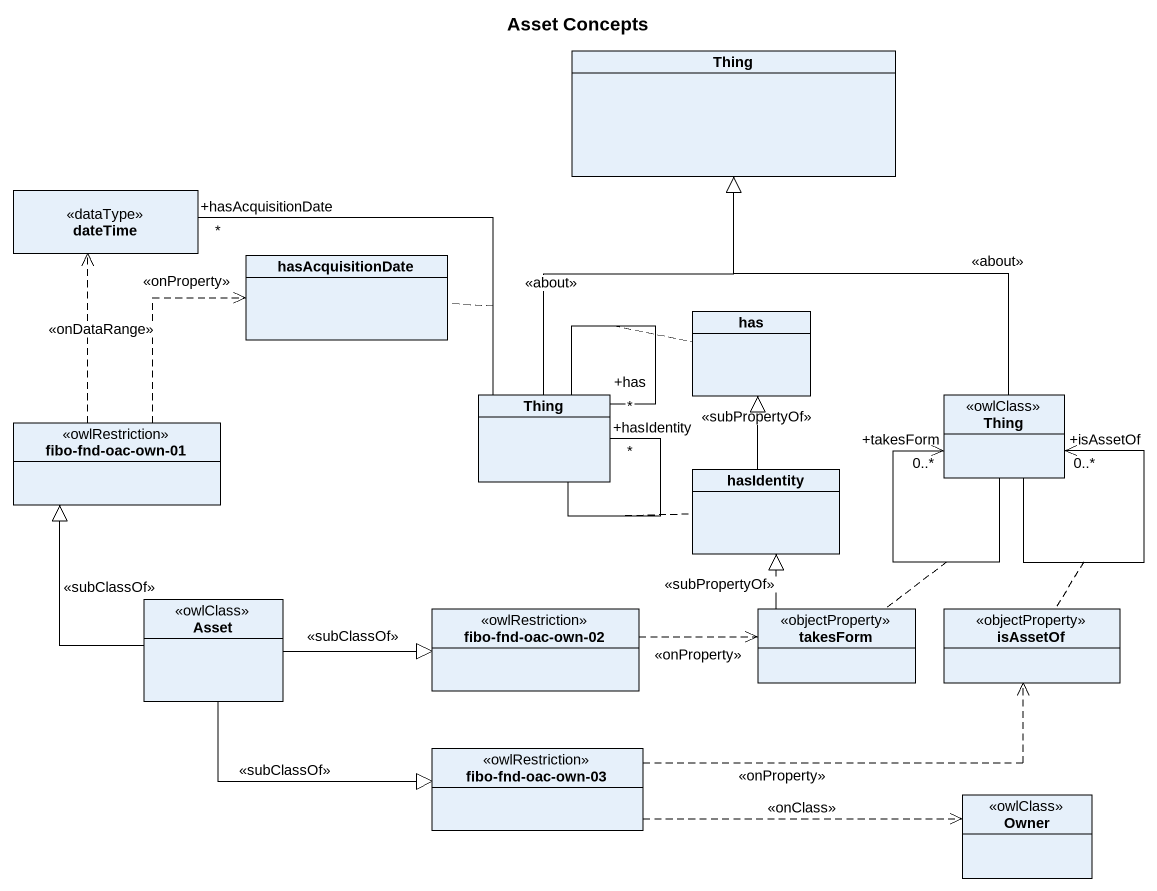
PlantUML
@startuml
title Asset Concepts
hide circle
hide empty members
class Thing
class dateTime <<dataType>>
class hasAcquisitionDate
class has
class "fibo-fnd-oac-own-01" as fibo_fnd_oac_own_01 <<owlRestriction>>
class "Thing" as Thing_2
class "Thing" as Thing_3 <<owlClass>>
class hasIdentity
class Asset <<owlClass>>
class "fibo-fnd-oac-own-02" as fibo_fnd_oac_own_02 <<owlRestriction>>
class takesForm <<objectProperty>>
class isAssetOf <<objectProperty>>
class "fibo-fnd-oac-own-03" as fibo_fnd_oac_own_03 <<owlRestriction>>
class Owner <<owlClass>>
fibo_fnd_oac_own_01 .up.> dateTime : <<onDataRange>>
fibo_fnd_oac_own_01 .up.> hasAcquisitionDate : <<onProperty>>
Thing_2 -up-|> Thing : <<about>>
Thing_2 -left- "+hasAcquisitionDate\n*" dateTime
(Thing_2, dateTime) .. hasAcquisitionDate
Thing_2 -- "+hasIdentity\n*" Thing_2
(Thing_2, Thing_2) .. hasIdentity
Thing_2 -- "+has\n*" Thing_2
(Thing_2, Thing_2) .. has
Thing_3 -up-|> Thing : <<about>>
Thing_3 --> "+isAssetOf\n0..*" Thing_3
(Thing_3, Thing_3) .. isAssetOf
Thing_3 --> "+takesForm\n0..*" Thing_3
(Thing_3, Thing_3) .. takesForm
hasIdentity -up-|> has : <<subPropertyOf>>
Asset -up-|> fibo_fnd_oac_own_01 : <<subClassOf>>
Asset -right-|> fibo_fnd_oac_own_02 : <<subClassOf>>
Asset -right-|> fibo_fnd_oac_own_03 : <<subClassOf>>
fibo_fnd_oac_own_02 .right.> takesForm : <<onProperty>>
takesForm -up-|> hasIdentity : <<subPropertyOf>>
fibo_fnd_oac_own_03 .right.> isAssetOf : <<onProperty>>
fibo_fnd_oac_own_03 .right.> Owner : <<onClass>>
@enduml
